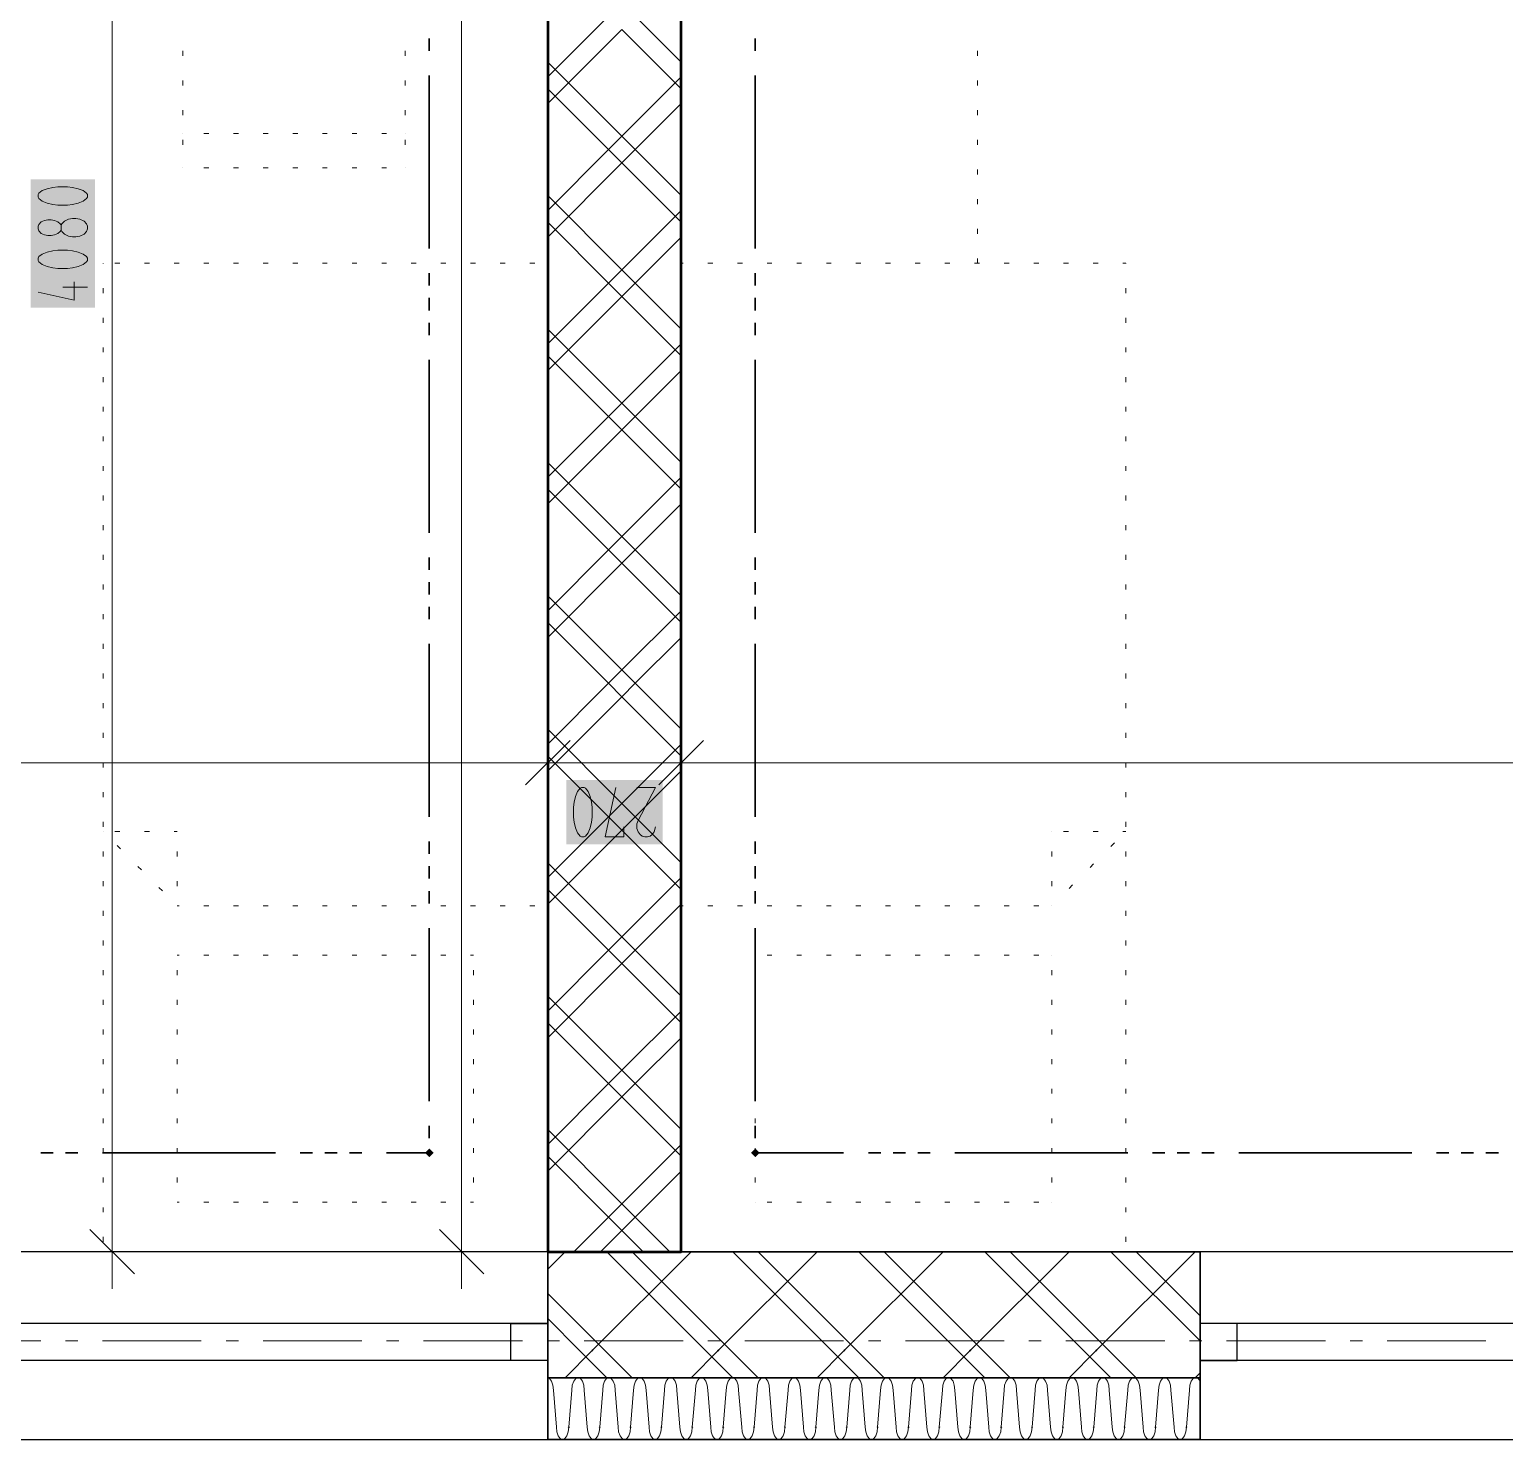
# Model space of a CAD drawing. Header units: millimetres. Extents: x 0 to 594, y 0 to 420.
# Drawn here: x 475.14 to 502.48, y 141.93 to 168.06 of the extents above; entities that cross this region are included whole.
import ezdxf

# ---------------------------------------------------------------- set-up
doc = ezdxf.new("R2010")
doc.units = ezdxf.units.MM
doc.header["$LTSCALE"] = 8
for name, color, linetype in [('PDF_Koty delkove', 7, 'Continuous'), ('PDF_Nabytek', 7, 'Continuous'), ('PDF_Okna', 7, 'Continuous'), ('PDF_Osy hlavni', 7, 'Continuous'), ('PDF_Pozarni useky', 7, 'Continuous'), ('PDF_Steny akusticke', 7, 'Continuous'), ('PDF_Steny sendvic', 7, 'Continuous')]:
    doc.layers.add(name, color=color, linetype=linetype)

msp = doc.modelspace()

# ---------------------------------------------------------------- linework, layer by layer
at = {"layer": 'PDF_Koty delkove', "lineweight": 18}
for points in [[(476.669, 145.412), (476.669, 169.496), (476.669, 176.179), (476.669, 182.78), (476.669, 195.144), (476.669, 196.472), (476.669, 216.53), (476.669, 218.453), (476.669, 222.575)], [(483.147, 145.412), (483.147, 195.144), (483.147, 197.617), (483.147, 216.53), (483.147, 218.453)], [(475.843, 165.148), (475.66, 165.148), (475.57, 165.136), (475.462, 165.111), (475.371, 165.075), (475.31, 165.026), (475.295, 165.001), (475.295, 164.953), (475.31, 164.928), (475.371, 164.879), (475.462, 164.843), (475.57, 164.818)], [(475.57, 164.818), (475.66, 164.805), (475.843, 164.805), (475.935, 164.818), (476.042, 164.843), (476.134, 164.879), (476.195, 164.928), (476.211, 164.953), (476.211, 165.001), (476.195, 165.026), (476.134, 165.075), (476.042, 165.111), (475.935, 165.136), (475.843, 165.148)], [(475.722, 164.341), (475.706, 164.317), (475.66, 164.28), (475.6, 164.256), (475.538, 164.243), (475.477, 164.243), (475.417, 164.256), (475.355, 164.28), (475.31, 164.329), (475.295, 164.366), (475.295, 164.414), (475.31, 164.451), (475.355, 164.5), (475.417, 164.524), (475.477, 164.537), (475.538, 164.537), (475.6, 164.524), (475.66, 164.5), (475.706, 164.463), (475.722, 164.439)], [(475.966, 163.387), (475.966, 163.044), (475.295, 163.191)], [(476.211, 163.289), (475.753, 163.289)], [(484.744, 155.161), (484.744, 154.474), (484.744, 153.787)], [(487.217, 155.161), (487.217, 154.474), (487.217, 153.787)], [(485.156, 154.886), (484.332, 154.062)], [(487.629, 154.886), (486.805, 154.062)], [(527.974, 154.474), (524.585, 154.474), (496.918, 154.474), (493.041, 154.474), (490.232, 154.474), (487.217, 154.474), (484.744, 154.474), (472.455, 154.474), (460.874, 154.474), (457.966, 154.474), (447.651, 154.474), (445.178, 154.474), (432.991, 154.474), (430.623, 154.474), (409.093, 154.474), (407.169, 154.474)], [(485.344, 153.115), (485.369, 153.1), (485.417, 153.1), (485.442, 153.115), (485.491, 153.176), (485.527, 153.268), (485.552, 153.375), (485.565, 153.466), (485.565, 153.649), (485.552, 153.741), (485.527, 153.848), (485.491, 153.939), (485.442, 154.001), (485.417, 154.016), (485.369, 154.016), (485.344, 154.001), (485.295, 153.939), (485.259, 153.848), (485.234, 153.741), (485.222, 153.649)], [(486.152, 153.283), (486.152, 153.1), (485.809, 153.1), (486.004, 154.016)], [(486.396, 154.016), (486.739, 154.016), (486.42, 153.405), (486.396, 153.344), (486.396, 153.252), (486.42, 153.192), (486.457, 153.146), (486.494, 153.115), (486.543, 153.1), (486.591, 153.1), (486.641, 153.115), (486.677, 153.146), (486.714, 153.192), (486.739, 153.283)], [(485.222, 153.649), (485.222, 153.466), (485.234, 153.375), (485.259, 153.268), (485.295, 153.176), (485.344, 153.115)], [(477.081, 145), (476.257, 145.824)], [(483.559, 145), (482.735, 145.824)], [(477.356, 145.412), (476.669, 145.412), (475.982, 145.412)], [(476.669, 145.412), (476.669, 144.725)], [(483.834, 145.412), (483.147, 145.412), (482.46, 145.412)], [(483.147, 145.412), (483.147, 144.725)]]:
    msp.add_lwpolyline(points, dxfattribs=at)
for points in [[(475.996, 164.561), (475.935, 164.561), (475.859, 164.548), (475.783, 164.512), (475.737, 164.463), (475.722, 164.439), (475.722, 164.341), (475.737, 164.317), (475.783, 164.267), (475.859, 164.231), (475.935, 164.218), (475.996, 164.218), (476.072, 164.231), (476.149, 164.267), (476.195, 164.317), (476.211, 164.366), (476.211, 164.414), (476.195, 164.463), (476.149, 164.512), (476.072, 164.548)], [(475.843, 163.974), (475.66, 163.974), (475.57, 163.961), (475.462, 163.937), (475.371, 163.9), (475.31, 163.852), (475.295, 163.827), (475.295, 163.779), (475.31, 163.754), (475.371, 163.705), (475.462, 163.668), (475.57, 163.644), (475.66, 163.631), (475.843, 163.631), (475.935, 163.644), (476.042, 163.668), (476.134, 163.705), (476.195, 163.754), (476.211, 163.779), (476.211, 163.827), (476.195, 163.852), (476.134, 163.9), (476.042, 163.937), (475.935, 163.961)]]:
    msp.add_lwpolyline(points, close=True, dxfattribs=at)
at = {"layer": 'PDF_Koty delkove', "color": 7, "lineweight": 18, "true_color": 0xffffff, "transparency": 33554559}
for points in [[(476.348, 162.907), (476.348, 165.285), (475.157, 162.907), (475.157, 165.285)], [(486.876, 154.154), (485.085, 154.154), (486.876, 152.963), (485.085, 152.963)]]:
    msp.add_solid(points, dxfattribs=at)
at = {"layer": 'PDF_Nabytek', "lineweight": 13}
for points in [[(477.981, 167.574), (477.981, 167.666)], [(482.103, 167.574), (482.103, 167.666)], [(487.217, 167.574), (487.217, 167.666)], [(492.712, 167.574), (492.712, 167.666)], [(477.981, 167.025), (477.981, 167.116)], [(482.103, 167.025), (482.103, 167.116)], [(487.217, 167.025), (487.217, 167.116)], [(492.712, 167.025), (492.712, 167.116)], [(477.981, 166.475), (477.981, 166.567)], [(482.103, 166.475), (482.103, 166.567)], [(487.217, 166.475), (487.217, 166.567)], [(492.712, 166.475), (492.712, 166.567)], [(477.981, 166.137), (477.981, 166.137)], [(477.981, 165.925), (477.981, 166.017)], [(478.459, 166.137), (478.368, 166.137)], [(479.009, 166.137), (478.917, 166.137)], [(479.558, 166.137), (479.467, 166.137)], [(480.108, 166.137), (480.016, 166.137)], [(480.657, 166.137), (480.566, 166.137)], [(481.207, 166.137), (481.115, 166.137)], [(481.757, 166.137), (481.665, 166.137)], [(482.103, 166.137), (482.103, 166.137)], [(482.103, 165.925), (482.103, 166.017)], [(487.217, 165.925), (487.217, 166.017)], [(492.712, 165.925), (492.712, 166.017)], [(477.981, 165.496), (477.981, 165.496)], [(477.981, 165.496), (477.981, 165.496)], [(478.459, 165.496), (478.368, 165.496)], [(479.009, 165.496), (478.917, 165.496)], [(479.558, 165.496), (479.467, 165.496)], [(480.108, 165.496), (480.016, 165.496)], [(480.657, 165.496), (480.566, 165.496)], [(481.207, 165.496), (481.115, 165.496)], [(481.757, 165.496), (481.665, 165.496)], [(482.103, 165.496), (482.103, 165.496)], [(482.103, 165.496), (482.103, 165.496)], [(487.217, 165.376), (487.217, 165.468)], [(492.712, 165.376), (492.712, 165.468)], [(487.217, 164.826), (487.217, 164.918)], [(492.712, 164.826), (492.712, 164.918)], [(487.217, 164.277), (487.217, 164.368)], [(492.712, 164.277), (492.712, 164.368)], [(487.217, 163.73), (487.217, 163.819)], [(492.712, 163.73), (492.712, 163.819)], [(476.501, 163.73), (476.501, 163.73)], [(476.501, 163.727), (476.501, 163.73)], [(476.501, 163.73), (476.501, 163.73)], [(476.811, 163.73), (476.719, 163.73)], [(477.36, 163.73), (477.269, 163.73)], [(477.91, 163.73), (477.818, 163.73)], [(478.459, 163.73), (478.368, 163.73)], [(479.009, 163.73), (478.917, 163.73)], [(479.558, 163.73), (479.467, 163.73)], [(480.108, 163.73), (480.016, 163.73)], [(480.657, 163.73), (480.566, 163.73)], [(481.207, 163.73), (481.115, 163.73)], [(481.757, 163.73), (481.665, 163.73)], [(482.306, 163.73), (482.214, 163.73)], [(482.856, 163.73), (482.764, 163.73)], [(483.405, 163.73), (483.314, 163.73)], [(483.955, 163.73), (483.863, 163.73)], [(484.504, 163.73), (484.413, 163.73)], [(484.744, 163.73), (484.744, 163.73)], [(484.744, 163.727), (484.744, 163.73)], [(484.744, 163.73), (484.744, 163.73)], [(487.217, 163.73), (487.217, 163.73)], [(487.217, 163.73), (487.252, 163.73), (487.217, 163.73)], [(487.217, 163.73), (487.217, 163.73)], [(487.217, 163.73), (487.217, 163.73)], [(487.217, 163.727), (487.217, 163.73)], [(487.217, 163.73), (487.217, 163.73)], [(487.71, 163.73), (487.801, 163.73), (487.71, 163.73)], [(488.351, 163.73), (488.259, 163.73)], [(488.351, 163.73), (488.259, 163.73)], [(488.9, 163.73), (488.809, 163.73)], [(488.9, 163.73), (488.809, 163.73)], [(489.45, 163.73), (489.358, 163.73)], [(489.45, 163.73), (489.358, 163.73)], [(489.999, 163.73), (489.908, 163.73)], [(489.999, 163.73), (489.908, 163.73)], [(490.549, 163.73), (490.457, 163.73)], [(490.549, 163.73), (490.457, 163.73)], [(491.098, 163.73), (491.007, 163.73), (491.098, 163.73)], [(491.648, 163.73), (491.556, 163.73)], [(491.648, 163.73), (491.556, 163.73)], [(492.198, 163.73), (492.106, 163.73), (492.198, 163.73)], [(492.712, 163.73), (492.655, 163.73)], [(492.747, 163.73), (492.655, 163.73)], [(492.712, 163.73), (492.712, 163.73)], [(492.712, 163.73), (492.712, 163.73)], [(493.297, 163.73), (493.205, 163.73)], [(493.846, 163.73), (493.755, 163.73)], [(494.396, 163.73), (494.304, 163.73)], [(494.945, 163.73), (494.854, 163.73)], [(495.46, 163.73), (495.403, 163.73)], [(495.46, 163.73), (495.46, 163.73)], [(495.46, 163.727), (495.46, 163.73)], [(495.46, 163.73), (495.46, 163.73)], [(476.501, 163.178), (476.501, 163.269)], [(484.744, 163.178), (484.744, 163.269)], [(487.217, 163.178), (487.217, 163.269)], [(495.46, 163.178), (495.46, 163.269)], [(476.501, 162.628), (476.501, 162.72)], [(484.744, 162.628), (484.744, 162.72)], [(487.217, 162.628), (487.217, 162.72)], [(495.46, 162.628), (495.46, 162.72)], [(476.501, 162.079), (476.501, 162.17)], [(484.744, 162.079), (484.744, 162.17)], [(487.217, 162.079), (487.217, 162.17)], [(495.46, 162.079), (495.46, 162.17)], [(476.501, 161.529), (476.501, 161.621)], [(484.744, 161.529), (484.744, 161.621)], [(487.217, 161.529), (487.217, 161.621)], [(495.46, 161.529), (495.46, 161.621)], [(476.501, 160.98), (476.501, 161.071)], [(484.744, 160.98), (484.744, 161.071)], [(487.217, 160.98), (487.217, 161.071)], [(495.46, 160.98), (495.46, 161.071)], [(476.501, 160.43), (476.501, 160.522)], [(484.744, 160.43), (484.744, 160.522)], [(487.217, 160.43), (487.217, 160.522)], [(495.46, 160.43), (495.46, 160.522)], [(476.501, 159.881), (476.501, 159.972)], [(484.744, 159.881), (484.744, 159.972)], [(487.217, 159.881), (487.217, 159.972)], [(495.46, 159.881), (495.46, 159.972)], [(476.501, 159.331), (476.501, 159.423)], [(484.744, 159.331), (484.744, 159.423)], [(487.217, 159.331), (487.217, 159.423)], [(495.46, 159.331), (495.46, 159.423)], [(476.501, 158.782), (476.501, 158.873)], [(484.744, 158.782), (484.744, 158.873)], [(487.217, 158.782), (487.217, 158.873)], [(495.46, 158.782), (495.46, 158.873)], [(476.501, 158.232), (476.501, 158.324)], [(484.744, 158.232), (484.744, 158.324)], [(487.217, 158.232), (487.217, 158.324)], [(495.46, 158.232), (495.46, 158.324)], [(476.501, 157.683), (476.501, 157.774)], [(484.744, 157.683), (484.744, 157.774)], [(487.217, 157.683), (487.217, 157.774)], [(495.46, 157.683), (495.46, 157.774)], [(476.501, 157.133), (476.501, 157.225)], [(484.744, 157.133), (484.744, 157.225)], [(487.217, 157.133), (487.217, 157.225)], [(495.46, 157.133), (495.46, 157.225)], [(476.501, 156.584), (476.501, 156.675)], [(484.744, 156.584), (484.744, 156.675)], [(487.217, 156.584), (487.217, 156.675)], [(495.46, 156.584), (495.46, 156.675)], [(476.501, 156.034), (476.501, 156.126)], [(484.744, 156.034), (484.744, 156.126)], [(487.217, 156.034), (487.217, 156.126)], [(495.46, 156.034), (495.46, 156.126)], [(476.501, 155.484), (476.501, 155.576)], [(484.744, 155.484), (484.744, 155.576)], [(487.217, 155.484), (487.217, 155.576)], [(495.46, 155.484), (495.46, 155.576)], [(476.501, 154.935), (476.501, 155.027)], [(484.744, 154.935), (484.744, 155.027)], [(487.217, 154.935), (487.217, 155.027)], [(495.46, 154.935), (495.46, 155.027)], [(476.501, 154.385), (476.501, 154.477)], [(484.744, 154.385), (484.744, 154.477)], [(487.217, 154.385), (487.217, 154.477)], [(495.46, 154.385), (495.46, 154.477)], [(476.501, 153.836), (476.501, 153.927)], [(484.744, 153.836), (484.744, 153.927)], [(487.217, 153.836), (487.217, 153.927)], [(495.46, 153.836), (495.46, 153.927)], [(476.501, 153.286), (476.501, 153.378)], [(476.501, 153.197), (476.501, 153.197)], [(476.501, 153.197), (476.501, 153.197)], [(476.811, 153.197), (476.719, 153.197)], [(477.36, 153.197), (477.269, 153.197)], [(477.875, 153.197), (477.818, 153.197)], [(477.875, 153.197), (477.875, 153.197)], [(477.875, 153.197), (477.875, 153.197)], [(484.744, 153.286), (484.744, 153.378)], [(487.217, 153.286), (487.217, 153.378)], [(494.086, 153.197), (494.086, 153.197)], [(494.086, 153.197), (494.086, 153.197)], [(494.396, 153.197), (494.304, 153.197)], [(494.945, 153.197), (494.854, 153.197)], [(495.46, 153.197), (495.403, 153.197)], [(495.46, 153.286), (495.46, 153.378)], [(495.46, 153.197), (495.46, 153.197)], [(495.46, 153.197), (495.46, 153.197)], [(476.824, 152.875), (476.759, 152.939)], [(495.184, 152.921), (495.249, 152.986)], [(476.501, 152.737), (476.501, 152.828)], [(477.875, 152.737), (477.875, 152.828)], [(484.744, 152.737), (484.744, 152.828)], [(487.217, 152.737), (487.217, 152.828)], [(494.086, 152.737), (494.086, 152.828)], [(494.795, 152.532), (494.86, 152.597)], [(495.46, 152.737), (495.46, 152.828)], [(477.212, 152.486), (477.147, 152.551)], [(476.501, 152.187), (476.501, 152.279)], [(477.601, 152.097), (477.536, 152.162)], [(477.875, 152.187), (477.875, 152.279)], [(484.744, 152.187), (484.744, 152.279)], [(487.217, 152.187), (487.217, 152.279)], [(494.086, 152.187), (494.086, 152.279)], [(494.407, 152.144), (494.472, 152.209)], [(495.46, 152.187), (495.46, 152.279)], [(477.91, 151.823), (477.875, 151.823)], [(477.875, 151.823), (477.875, 151.823)], [(477.875, 151.823), (477.875, 151.823)], [(477.875, 151.823), (477.875, 151.823)], [(478.459, 151.823), (478.368, 151.823)], [(479.009, 151.823), (478.917, 151.823)], [(479.558, 151.823), (479.467, 151.823)], [(480.108, 151.823), (480.016, 151.823)], [(480.657, 151.823), (480.566, 151.823)], [(481.207, 151.823), (481.115, 151.823)], [(481.757, 151.823), (481.665, 151.823)], [(482.306, 151.823), (482.214, 151.823)], [(482.856, 151.823), (482.764, 151.823)], [(483.405, 151.823), (483.314, 151.823)], [(483.955, 151.823), (483.863, 151.823)], [(484.504, 151.823), (484.413, 151.823)], [(484.744, 151.823), (484.744, 151.823)], [(487.252, 151.823), (487.217, 151.823)], [(487.217, 151.823), (487.217, 151.823)], [(487.801, 151.823), (487.71, 151.823)], [(488.351, 151.823), (488.259, 151.823)], [(488.9, 151.823), (488.809, 151.823)], [(489.45, 151.823), (489.358, 151.823)], [(489.999, 151.823), (489.908, 151.823)], [(490.549, 151.823), (490.457, 151.823)], [(491.098, 151.823), (491.007, 151.823)], [(491.648, 151.823), (491.556, 151.823)], [(492.198, 151.823), (492.106, 151.823)], [(492.747, 151.823), (492.655, 151.823)], [(493.297, 151.823), (493.205, 151.823)], [(493.846, 151.823), (493.755, 151.823)], [(494.086, 151.823), (494.086, 151.823)], [(494.086, 151.823), (494.086, 151.823)], [(494.086, 151.823), (494.086, 151.823)], [(476.501, 151.638), (476.501, 151.729)], [(484.744, 151.638), (484.744, 151.729)], [(487.217, 151.638), (487.217, 151.729)], [(495.46, 151.638), (495.46, 151.729)], [(476.501, 151.088), (476.501, 151.18)], [(484.744, 151.088), (484.744, 151.18)], [(487.217, 151.088), (487.217, 151.18)], [(495.46, 151.088), (495.46, 151.18)], [(477.91, 150.907), (477.875, 150.907)], [(477.875, 150.907), (477.875, 150.907)], [(477.875, 150.907), (477.875, 150.907)], [(478.459, 150.907), (478.368, 150.907)], [(479.009, 150.907), (478.917, 150.907)], [(479.558, 150.907), (479.467, 150.907)], [(480.108, 150.907), (480.016, 150.907)], [(480.657, 150.907), (480.566, 150.907)], [(481.207, 150.907), (481.115, 150.907)], [(481.757, 150.907), (481.665, 150.907)], [(482.306, 150.907), (482.214, 150.907)], [(482.856, 150.907), (482.764, 150.907)], [(483.37, 150.907), (483.314, 150.907)], [(483.37, 150.907), (483.37, 150.907)], [(483.37, 150.907), (483.37, 150.907)], [(488.591, 150.907), (488.591, 150.907)], [(488.591, 150.907), (488.591, 150.907)], [(488.9, 150.907), (488.809, 150.907)], [(489.45, 150.907), (489.358, 150.907)], [(489.999, 150.907), (489.908, 150.907)], [(490.549, 150.907), (490.457, 150.907)], [(491.098, 150.907), (491.007, 150.907)], [(491.648, 150.907), (491.556, 150.907)], [(492.198, 150.907), (492.106, 150.907)], [(492.747, 150.907), (492.655, 150.907)], [(493.297, 150.907), (493.205, 150.907)], [(493.846, 150.907), (493.755, 150.907)], [(494.086, 150.907), (494.086, 150.907)], [(494.086, 150.907), (494.086, 150.907)], [(476.501, 150.539), (476.501, 150.63)], [(477.875, 150.539), (477.875, 150.63)], [(483.37, 150.539), (483.37, 150.63)], [(484.744, 150.539), (484.744, 150.63)], [(487.217, 150.539), (487.217, 150.63)], [(488.591, 150.539), (488.591, 150.63)], [(494.086, 150.539), (494.086, 150.63)], [(495.46, 150.539), (495.46, 150.63)], [(476.501, 149.989), (476.501, 150.081)], [(477.875, 149.989), (477.875, 150.081)], [(483.37, 149.989), (483.37, 150.081)], [(484.744, 149.989), (484.744, 150.081)], [(487.217, 149.989), (487.217, 150.081)], [(488.591, 149.989), (488.591, 150.081)], [(494.086, 149.989), (494.086, 150.081)], [(495.46, 149.989), (495.46, 150.081)], [(476.501, 149.44), (476.501, 149.531)], [(477.875, 149.44), (477.875, 149.531)], [(483.37, 149.44), (483.37, 149.531)], [(484.744, 149.44), (484.744, 149.531)], [(487.217, 149.44), (487.217, 149.531)], [(488.591, 149.44), (488.591, 149.531)], [(494.086, 149.44), (494.086, 149.531)], [(495.46, 149.44), (495.46, 149.531)], [(476.501, 148.89), (476.501, 148.982)], [(477.875, 148.89), (477.875, 148.982)], [(483.37, 148.89), (483.37, 148.982)], [(484.744, 148.89), (484.744, 148.982)], [(487.217, 148.89), (487.217, 148.982)], [(488.591, 148.89), (488.591, 148.982)], [(494.086, 148.89), (494.086, 148.982)], [(495.46, 148.89), (495.46, 148.982)], [(476.501, 148.341), (476.501, 148.432)], [(477.875, 148.341), (477.875, 148.432)], [(483.37, 148.341), (483.37, 148.432)], [(484.744, 148.341), (484.744, 148.432)], [(487.217, 148.341), (487.217, 148.432)], [(488.591, 148.341), (488.591, 148.432)], [(494.086, 148.341), (494.086, 148.432)], [(495.46, 148.341), (495.46, 148.432)], [(476.501, 147.791), (476.501, 147.883)], [(477.875, 147.791), (477.875, 147.883)], [(483.37, 147.791), (483.37, 147.883)], [(484.744, 147.791), (484.744, 147.883)], [(487.217, 147.791), (487.217, 147.883)], [(488.591, 147.791), (488.591, 147.883)], [(494.086, 147.791), (494.086, 147.883)], [(495.46, 147.791), (495.46, 147.883)], [(476.501, 147.242), (476.501, 147.333)], [(477.875, 147.242), (477.875, 147.333)], [(483.37, 147.242), (483.37, 147.333)], [(484.744, 147.242), (484.744, 147.333)], [(487.217, 147.242), (487.217, 147.333)], [(488.591, 147.242), (488.591, 147.333)], [(494.086, 147.242), (494.086, 147.333)], [(495.46, 147.242), (495.46, 147.333)], [(476.501, 146.692), (476.501, 146.784)], [(477.875, 146.692), (477.875, 146.784)], [(483.37, 146.692), (483.37, 146.784)], [(484.744, 146.692), (484.744, 146.784)], [(487.217, 146.692), (487.217, 146.784)], [(488.591, 146.692), (488.591, 146.784)], [(494.086, 146.692), (494.086, 146.784)], [(495.46, 146.692), (495.46, 146.784)], [(477.91, 146.328), (477.875, 146.328)], [(477.875, 146.328), (477.875, 146.328)], [(477.875, 146.328), (477.875, 146.328)], [(478.459, 146.328), (478.368, 146.328)], [(479.009, 146.328), (478.917, 146.328)], [(479.558, 146.328), (479.467, 146.328)], [(480.108, 146.328), (480.016, 146.328)], [(480.657, 146.328), (480.566, 146.328)], [(481.207, 146.328), (481.115, 146.328)], [(481.757, 146.328), (481.665, 146.328)], [(482.306, 146.328), (482.214, 146.328)], [(482.856, 146.328), (482.764, 146.328)], [(483.37, 146.328), (483.314, 146.328)], [(483.37, 146.328), (483.37, 146.328)], [(483.37, 146.328), (483.37, 146.328)], [(488.591, 146.328), (488.591, 146.328)], [(488.591, 146.328), (488.591, 146.328)], [(488.9, 146.328), (488.809, 146.328)], [(489.45, 146.328), (489.358, 146.328)], [(489.999, 146.328), (489.908, 146.328)], [(490.549, 146.328), (490.457, 146.328)], [(491.098, 146.328), (491.007, 146.328)], [(491.648, 146.328), (491.556, 146.328)], [(492.198, 146.328), (492.106, 146.328)], [(492.747, 146.328), (492.655, 146.328)], [(493.297, 146.328), (493.205, 146.328)], [(493.846, 146.328), (493.755, 146.328)], [(494.086, 146.328), (494.086, 146.328)], [(494.086, 146.328), (494.086, 146.328)], [(476.501, 146.142), (476.501, 146.234)], [(484.744, 146.142), (484.744, 146.234)], [(487.217, 146.142), (487.217, 146.234)], [(495.46, 146.142), (495.46, 146.234)], [(476.501, 145.593), (476.501, 145.685)], [(484.744, 145.593), (484.744, 145.685)], [(487.217, 145.593), (487.217, 145.685)], [(495.46, 145.593), (495.46, 145.685)], [(476.501, 145.412), (476.501, 145.412)], [(476.501, 145.412), (476.501, 145.412)], [(476.811, 145.412), (476.719, 145.412)], [(477.36, 145.412), (477.269, 145.412)], [(477.91, 145.412), (477.818, 145.412)], [(478.459, 145.412), (478.368, 145.412)], [(479.009, 145.412), (478.917, 145.412)], [(479.558, 145.412), (479.467, 145.412)], [(480.108, 145.412), (480.016, 145.412)], [(480.657, 145.412), (480.566, 145.412)], [(481.207, 145.412), (481.115, 145.412)], [(481.757, 145.412), (481.665, 145.412)], [(482.306, 145.412), (482.214, 145.412)], [(482.856, 145.412), (482.764, 145.412)], [(483.405, 145.412), (483.314, 145.412)], [(483.955, 145.412), (483.863, 145.412)], [(484.504, 145.412), (484.413, 145.412)], [(484.744, 145.412), (484.744, 145.412)], [(484.744, 145.412), (484.744, 145.412)], [(487.217, 145.412), (487.217, 145.412)], [(487.252, 145.412), (487.217, 145.412)], [(487.217, 145.412), (487.217, 145.412)], [(487.801, 145.412), (487.71, 145.412)], [(488.351, 145.412), (488.259, 145.412)], [(488.9, 145.412), (488.809, 145.412)], [(489.45, 145.412), (489.358, 145.412)], [(489.999, 145.412), (489.908, 145.412)], [(490.549, 145.412), (490.457, 145.412)], [(491.098, 145.412), (491.007, 145.412)], [(491.648, 145.412), (491.556, 145.412)], [(492.198, 145.412), (492.106, 145.412)], [(492.747, 145.412), (492.655, 145.412)], [(493.297, 145.412), (493.205, 145.412)], [(493.846, 145.412), (493.755, 145.412)], [(494.396, 145.412), (494.304, 145.412)], [(494.945, 145.412), (494.854, 145.412)], [(495.46, 145.412), (495.403, 145.412)], [(495.46, 145.412), (495.46, 145.412)], [(495.46, 145.412), (495.46, 145.412)]]:
    msp.add_lwpolyline(points, dxfattribs=at)
at = {"layer": 'PDF_Okna', "lineweight": 25}
for points in [[(484.744, 145.412), (471.922, 145.412)], [(505.992, 145.412), (496.834, 145.412)], [(484.744, 144.084), (471.922, 144.084)], [(505.992, 144.084), (496.834, 144.084)], [(484.744, 143.397), (471.922, 143.397)], [(505.992, 143.397), (496.834, 143.397)], [(471.922, 141.932), (484.744, 141.932)], [(496.834, 141.932), (505.992, 141.932)]]:
    msp.add_lwpolyline(points, dxfattribs=at)
for points in [[(484.744, 143.397), (484.057, 143.397), (484.057, 144.084), (484.744, 144.084)], [(496.834, 143.397), (497.521, 143.397), (497.521, 144.084), (496.834, 144.084)]]:
    msp.add_lwpolyline(points, close=True, dxfattribs=at)
at = {"layer": 'PDF_Osy hlavni', "lineweight": 18}
for points in [[(475.345, 143.763), (473.514, 143.763)], [(476.032, 143.763), (475.803, 143.763)], [(478.322, 143.763), (476.49, 143.763)], [(479.009, 143.763), (478.78, 143.763)], [(481.299, 143.763), (479.467, 143.763)], [(481.985, 143.763), (481.757, 143.763)], [(484.275, 143.763), (482.443, 143.763)], [(484.962, 143.763), (484.733, 143.763)], [(487.252, 143.763), (485.42, 143.763)], [(487.939, 143.763), (487.71, 143.763)], [(490.228, 143.763), (488.397, 143.763)], [(490.915, 143.763), (490.686, 143.763)], [(493.205, 143.763), (491.373, 143.763)], [(493.892, 143.763), (493.663, 143.763)], [(496.182, 143.763), (494.35, 143.763)], [(496.868, 143.763), (496.64, 143.763)], [(499.158, 143.763), (497.326, 143.763)], [(499.845, 143.763), (499.616, 143.763)], [(502.135, 143.763), (500.303, 143.763)]]:
    msp.add_lwpolyline(points, dxfattribs=at)
at = {"layer": 'PDF_Pozarni useky', "lineweight": 35}
for points in [[(482.546, 167.666), (482.546, 167.895)], [(488.591, 167.666), (488.591, 167.895)], [(482.546, 164.002), (482.546, 167.208)], [(488.591, 164.002), (488.591, 167.208)], [(482.546, 163.315), (482.546, 163.544)], [(488.591, 163.315), (488.591, 163.544)], [(482.546, 162.857), (482.546, 163.086)], [(488.591, 162.857), (488.591, 163.086)], [(482.546, 162.399), (482.546, 162.628)], [(488.591, 162.399), (488.591, 162.628)], [(482.546, 158.736), (482.546, 161.941)], [(488.591, 158.736), (488.591, 161.941)], [(482.546, 158.049), (482.546, 158.278)], [(488.591, 158.049), (488.591, 158.278)], [(482.546, 157.591), (482.546, 157.82)], [(488.591, 157.591), (488.591, 157.82)], [(482.546, 157.133), (482.546, 157.362)], [(488.591, 157.133), (488.591, 157.362)], [(482.546, 153.47), (482.546, 156.675)], [(488.591, 153.47), (488.591, 156.675)], [(482.546, 152.783), (482.546, 153.012)], [(488.591, 152.783), (488.591, 153.012)], [(482.546, 152.325), (482.546, 152.554)], [(488.591, 152.325), (488.591, 152.554)], [(482.546, 151.867), (482.546, 152.096)], [(488.591, 151.867), (488.591, 152.096)], [(482.546, 148.203), (482.546, 151.409)], [(488.591, 148.203), (488.591, 151.409)], [(482.546, 147.516), (482.546, 147.745)], [(488.591, 147.516), (488.591, 147.745)], [(475.574, 147.244), (475.345, 147.244)], [(476.032, 147.244), (475.803, 147.244)], [(479.696, 147.244), (476.49, 147.244)], [(480.383, 147.244), (480.154, 147.244)], [(480.841, 147.244), (480.612, 147.244)], [(481.299, 147.244), (481.07, 147.244)], [(482.546, 147.244), (481.757, 147.244)], [(482.546, 147.244), (482.546, 147.287)], [(488.591, 147.244), (488.591, 147.287)], [(490.228, 147.244), (488.591, 147.244)], [(490.915, 147.244), (490.686, 147.244)], [(491.373, 147.244), (491.144, 147.244)], [(491.831, 147.244), (491.602, 147.244)], [(495.495, 147.244), (492.289, 147.244)], [(496.182, 147.244), (495.953, 147.244)], [(496.64, 147.244), (496.411, 147.244)], [(497.097, 147.244), (496.869, 147.244)], [(500.761, 147.244), (497.555, 147.244)], [(501.448, 147.244), (501.219, 147.244)], [(501.906, 147.244), (501.677, 147.244)], [(502.364, 147.244), (502.135, 147.244)]]:
    msp.add_lwpolyline(points, dxfattribs=at)
at = {"layer": 'PDF_Pozarni useky', "lineweight": 35, "transparency": 33554559}
for points in [[(482.626, 147.244), (482.546, 147.164), (482.546, 147.324), (482.466, 147.244)], [(482.546, 147.164), (482.466, 147.244), (482.626, 147.244), (482.546, 147.324)], [(488.591, 147.164), (488.511, 147.244), (488.671, 147.244), (488.591, 147.324)], [(488.671, 147.244), (488.591, 147.164), (488.591, 147.324), (488.511, 147.244)]]:
    msp.add_solid(points, dxfattribs=at)
at = {"layer": 'PDF_Steny akusticke', "lineweight": 50}
msp.add_lwpolyline([(484.744, 195.144), (484.744, 145.412), (487.217, 145.412), (487.217, 195.144)], dxfattribs=at)
at = {"layer": 'PDF_Steny akusticke', "lineweight": 9}
for points in [[(487.217, 167.457), (486.365, 168.309), (486.118, 168.556), (484.744, 169.93)], [(484.744, 167.182), (485.871, 168.309)], [(484.744, 166.688), (486.118, 168.062)], [(487.217, 166.963), (486.118, 168.062)], [(486.365, 165.836), (486.118, 166.083), (484.744, 167.457)], [(486.118, 166.083), (487.217, 167.182)], [(485.871, 165.836), (484.744, 166.963)], [(486.365, 165.836), (487.217, 166.688)], [(485.871, 165.836), (486.118, 166.083)], [(484.744, 164.709), (485.871, 165.836)], [(486.118, 165.589), (485.871, 165.836)], [(486.118, 165.589), (486.365, 165.836)], [(487.217, 164.984), (486.365, 165.836)], [(484.744, 164.215), (486.118, 165.589)], [(487.217, 164.49), (486.118, 165.589)], [(486.365, 163.363), (486.118, 163.61), (484.744, 164.984)], [(486.118, 163.61), (487.217, 164.709)], [(485.871, 163.363), (484.744, 164.49)], [(486.365, 163.363), (487.217, 164.215)], [(485.871, 163.363), (486.118, 163.61)], [(486.118, 163.116), (485.871, 163.363), (484.744, 162.237)], [(486.118, 163.116), (486.365, 163.363)], [(487.217, 162.511), (486.365, 163.363)], [(484.744, 161.742), (486.118, 163.116)], [(487.217, 162.017), (486.118, 163.116)], [(486.365, 160.89), (486.118, 161.138), (484.744, 162.511)], [(486.118, 161.138), (487.217, 162.237)], [(485.871, 160.89), (484.744, 162.017)], [(484.744, 159.269), (486.118, 160.643), (486.365, 160.89), (487.217, 161.742)], [(485.871, 160.89), (486.118, 161.138)], [(486.118, 160.643), (485.871, 160.89), (484.744, 159.764)], [(487.217, 160.039), (486.365, 160.89)], [(487.217, 159.544), (486.118, 160.643)], [(486.365, 158.417), (486.118, 158.665), (484.744, 160.039)], [(486.118, 158.665), (487.217, 159.764)], [(485.871, 158.417), (484.744, 159.544)], [(486.365, 158.417), (487.217, 159.269)], [(485.871, 158.417), (486.118, 158.665)], [(486.118, 158.17), (485.871, 158.417), (484.744, 157.291)], [(484.744, 156.796), (486.118, 158.17), (486.365, 158.417)], [(487.217, 157.566), (486.365, 158.417)], [(487.217, 157.071), (486.118, 158.17)], [(486.365, 155.945), (486.118, 156.192), (484.744, 157.566)], [(486.118, 156.192), (487.217, 157.291)], [(485.871, 155.945), (484.744, 157.071)], [(486.365, 155.945), (487.217, 156.796)], [(485.871, 155.945), (486.118, 156.192)], [(486.118, 155.697), (485.871, 155.945), (484.744, 154.818)], [(486.118, 155.697), (486.365, 155.945)], [(487.217, 155.093), (486.365, 155.945)], [(484.744, 154.323), (486.118, 155.697)], [(487.217, 154.598), (486.118, 155.697)], [(486.365, 153.472), (486.118, 153.719), (484.744, 155.093)], [(486.118, 153.719), (487.217, 154.818)], [(485.871, 153.472), (484.744, 154.598)], [(486.365, 153.472), (487.217, 154.323)], [(485.871, 153.472), (486.118, 153.719)], [(486.118, 153.224), (485.871, 153.472), (484.744, 152.345)], [(486.118, 153.224), (486.365, 153.472)], [(487.217, 152.62), (486.365, 153.472)], [(484.744, 151.851), (486.118, 153.224)], [(487.217, 152.125), (486.118, 153.224)], [(486.365, 150.999), (486.118, 151.246), (484.744, 152.62)], [(486.118, 151.246), (487.217, 152.345)], [(485.871, 150.999), (484.744, 152.125)], [(484.744, 149.378), (486.118, 150.752), (486.365, 150.999), (487.217, 151.851)], [(485.871, 150.999), (486.118, 151.246)], [(486.118, 150.752), (485.871, 150.999), (484.744, 149.872)], [(487.217, 150.147), (486.365, 150.999)], [(487.217, 149.652), (486.118, 150.752)], [(486.365, 148.526), (486.118, 148.773), (484.744, 150.147)], [(486.118, 148.773), (487.217, 149.872)], [(485.871, 148.526), (484.744, 149.652)], [(484.744, 146.905), (486.118, 148.279), (486.365, 148.526), (487.217, 149.378)], [(485.871, 148.526), (486.118, 148.773)], [(486.118, 148.279), (485.871, 148.526), (484.744, 147.399)], [(487.217, 147.674), (486.365, 148.526)], [(487.217, 147.18), (486.118, 148.279)], [(486.365, 146.053), (486.118, 146.3), (484.744, 147.674)], [(486.118, 146.3), (487.217, 147.399)], [(485.871, 146.053), (484.744, 147.18)], [(485.724, 145.412), (486.118, 145.806), (486.365, 146.053), (487.217, 146.905)], [(485.871, 146.053), (486.118, 146.3)], [(486.118, 145.806), (485.871, 146.053), (485.229, 145.412)], [(487.006, 145.412), (486.365, 146.053)], [(486.512, 145.412), (486.118, 145.806)]]:
    msp.add_lwpolyline(points, dxfattribs=at)
at = {"layer": 'PDF_Steny sendvic', "lineweight": 9}
for points in [[(484.744, 145.091), (485.065, 145.412)], [(485.065, 143.076), (485.568, 143.58), (487.4, 145.412)], [(487.67, 143.58), (485.839, 145.412)], [(487.904, 143.814), (486.306, 145.412)], [(487.4, 143.076), (487.904, 143.58), (489.736, 145.412)], [(490.006, 143.58), (488.174, 145.412)], [(490.239, 143.814), (488.641, 145.412)], [(489.736, 143.076), (490.239, 143.58), (492.071, 145.412)], [(492.341, 143.58), (490.51, 145.412)], [(492.575, 143.814), (490.977, 145.412)], [(492.071, 143.076), (492.575, 143.58), (494.407, 145.412)], [(494.677, 143.58), (492.845, 145.412)], [(494.91, 143.814), (493.312, 145.412)], [(494.407, 143.076), (494.91, 143.58), (496.742, 145.412)], [(496.834, 143.759), (495.181, 145.412)], [(496.834, 144.226), (495.648, 145.412)], [(485.568, 143.814), (484.744, 144.638)], [(485.335, 143.58), (484.744, 144.171)], [(485.568, 143.347), (485.335, 143.58)], [(485.802, 143.58), (485.568, 143.814)], [(486.306, 143.076), (485.802, 143.58)], [(487.904, 143.347), (487.67, 143.58)], [(488.137, 143.58), (487.904, 143.814)], [(488.641, 143.076), (488.137, 143.58)], [(490.239, 143.347), (490.006, 143.58)], [(490.473, 143.58), (490.239, 143.814)], [(490.977, 143.076), (490.473, 143.58)], [(492.575, 143.347), (492.341, 143.58)], [(492.808, 143.58), (492.575, 143.814)], [(493.312, 143.076), (492.808, 143.58)], [(494.91, 143.347), (494.677, 143.58)], [(495.144, 143.58), (494.91, 143.814)], [(495.648, 143.076), (495.144, 143.58)], [(485.839, 143.076), (485.568, 143.347)], [(488.174, 143.076), (487.904, 143.347)], [(490.51, 143.076), (490.239, 143.347)], [(492.845, 143.076), (492.575, 143.347)], [(495.181, 143.076), (494.91, 143.347)], [(484.848, 142.847), (484.839, 142.936), (484.814, 143.01), (484.777, 143.06), (484.745, 143.076)], [(485.293, 143.076), (485.261, 143.06), (485.224, 143.01), (485.199, 142.936), (485.19, 142.847)], [(485.42, 142.847), (485.411, 142.936), (485.386, 143.01), (485.349, 143.06), (485.317, 143.076)], [(485.865, 143.076), (485.833, 143.06), (485.796, 143.01), (485.771, 142.936), (485.762, 142.847)], [(485.993, 142.847), (485.984, 142.936), (485.959, 143.01), (485.922, 143.06), (485.89, 143.076)], [(486.438, 143.076), (486.406, 143.06), (486.369, 143.01), (486.344, 142.936), (486.335, 142.847)], [(486.565, 142.847), (486.556, 142.936), (486.531, 143.01), (486.494, 143.06), (486.462, 143.076)], [(487.01, 143.076), (486.978, 143.06), (486.941, 143.01), (486.916, 142.936), (486.907, 142.847)], [(487.137, 142.847), (487.129, 142.936), (487.104, 143.01), (487.066, 143.06), (487.034, 143.076)], [(487.513, 143.01), (487.488, 142.936), (487.48, 142.847)], [(487.583, 143.076), (487.551, 143.06), (487.513, 143.01)], [(487.71, 142.847), (487.701, 142.936), (487.676, 143.01), (487.639, 143.06), (487.607, 143.076)], [(488.155, 143.076), (488.123, 143.06), (488.086, 143.01), (488.061, 142.936), (488.052, 142.847)], [(488.282, 142.847), (488.273, 142.936), (488.249, 143.01), (488.211, 143.06), (488.179, 143.076)], [(488.728, 143.076), (488.696, 143.06), (488.658, 143.01), (488.633, 142.936), (488.625, 142.847)], [(488.855, 142.847), (488.846, 142.936), (488.821, 143.01), (488.784, 143.06), (488.752, 143.076)], [(489.3, 143.076), (489.268, 143.06), (489.231, 143.01), (489.206, 142.936), (489.197, 142.847)], [(489.427, 142.847), (489.418, 142.936), (489.393, 143.01), (489.356, 143.06), (489.324, 143.076)], [(489.872, 143.076), (489.84, 143.06), (489.803, 143.01), (489.778, 142.936), (489.769, 142.847)], [(490, 142.847), (489.991, 142.936), (489.966, 143.01), (489.928, 143.06), (489.896, 143.076)], [(490.445, 143.076), (490.413, 143.06), (490.376, 143.01), (490.351, 142.936), (490.342, 142.847)], [(490.572, 142.847), (490.563, 142.936), (490.538, 143.01), (490.501, 143.06), (490.469, 143.076)], [(491.017, 143.076), (490.985, 143.06), (490.948, 143.01), (490.923, 142.936), (490.914, 142.847)], [(491.144, 142.847), (491.136, 142.936), (491.111, 143.01), (491.073, 143.06), (491.041, 143.076)], [(491.59, 143.076), (491.558, 143.06), (491.52, 143.01), (491.495, 142.936), (491.487, 142.847)], [(491.717, 142.847), (491.708, 142.936), (491.683, 143.01), (491.646, 143.06), (491.614, 143.076)], [(492.162, 143.076), (492.13, 143.06), (492.093, 143.01), (492.068, 142.936), (492.059, 142.847)], [(492.289, 142.847), (492.28, 142.936), (492.256, 143.01), (492.218, 143.06), (492.186, 143.076)], [(492.735, 143.076), (492.703, 143.06), (492.665, 143.01), (492.64, 142.936), (492.632, 142.847)], [(492.862, 142.847), (492.853, 142.936), (492.828, 143.01), (492.791, 143.06), (492.759, 143.076)], [(493.307, 143.076), (493.275, 143.06), (493.238, 143.01), (493.213, 142.936), (493.204, 142.847)], [(493.312, 143.076), (493.312, 143.076)], [(493.434, 142.847), (493.425, 142.936), (493.4, 143.01), (493.363, 143.06), (493.331, 143.076)], [(493.879, 143.076), (493.847, 143.06), (493.81, 143.01), (493.785, 142.936), (493.776, 142.847)], [(494.006, 142.847), (493.998, 142.936), (493.973, 143.01), (493.935, 143.06), (493.903, 143.076)], [(494.452, 143.076), (494.42, 143.06), (494.382, 143.01), (494.358, 142.936), (494.349, 142.847)], [(494.579, 142.847), (494.57, 142.936), (494.545, 143.01), (494.508, 143.06), (494.476, 143.076)], [(495.024, 143.076), (494.992, 143.06), (494.955, 143.01), (494.93, 142.936), (494.921, 142.847)], [(495.151, 142.847), (495.143, 142.936), (495.118, 143.01), (495.08, 143.06), (495.048, 143.076)], [(495.597, 143.076), (495.565, 143.06), (495.527, 143.01), (495.502, 142.936), (495.494, 142.847)], [(495.724, 142.847), (495.715, 142.936), (495.69, 143.01), (495.653, 143.06), (495.621, 143.076)], [(496.169, 143.076), (496.137, 143.06), (496.1, 143.01), (496.075, 142.936), (496.066, 142.847)], [(496.296, 142.847), (496.287, 142.936), (496.262, 143.01), (496.225, 143.06), (496.193, 143.076)], [(496.742, 143.076), (496.71, 143.06), (496.672, 143.01), (496.647, 142.936), (496.638, 142.847)], [(496.742, 143.076), (496.834, 143.168)], [(496.834, 143.012), (496.798, 143.06), (496.766, 143.076)], [(484.904, 142.161), (484.848, 142.847)], [(485.19, 142.847), (485.133, 142.161)], [(485.19, 142.847), (485.19, 142.847)], [(485.477, 142.161), (485.42, 142.847)], [(485.762, 142.847), (485.706, 142.161)], [(485.762, 142.847), (485.762, 142.847)], [(486.049, 142.161), (485.993, 142.847)], [(486.335, 142.847), (486.278, 142.161)], [(486.335, 142.847), (486.335, 142.847)], [(486.622, 142.161), (486.565, 142.847)], [(486.907, 142.847), (486.851, 142.161)], [(486.907, 142.847), (486.907, 142.847)], [(487.194, 142.161), (487.137, 142.847)], [(487.48, 142.847), (487.423, 142.161)], [(487.48, 142.847), (487.48, 142.847)], [(487.766, 142.161), (487.71, 142.847)], [(488.052, 142.847), (487.995, 142.161)], [(488.052, 142.847), (488.052, 142.847)], [(488.339, 142.161), (488.282, 142.847)], [(488.625, 142.847), (488.568, 142.161)], [(488.625, 142.847), (488.625, 142.847)], [(488.911, 142.161), (488.855, 142.847)], [(489.197, 142.847), (489.14, 142.161)], [(489.197, 142.847), (489.197, 142.847)], [(489.484, 142.161), (489.427, 142.847)], [(489.769, 142.847), (489.713, 142.161)], [(489.769, 142.847), (489.769, 142.847)], [(490.056, 142.161), (490, 142.847)], [(490.342, 142.847), (490.285, 142.161)], [(490.342, 142.847), (490.342, 142.847)], [(490.629, 142.161), (490.572, 142.847)], [(490.914, 142.847), (490.858, 142.161)], [(490.914, 142.847), (490.914, 142.847)], [(491.201, 142.161), (491.144, 142.847)], [(491.487, 142.847), (491.43, 142.161)], [(491.487, 142.847), (491.487, 142.847)], [(491.773, 142.161), (491.717, 142.847)], [(492.059, 142.847), (492.002, 142.161)], [(492.059, 142.847), (492.059, 142.847)], [(492.346, 142.161), (492.289, 142.847)], [(492.632, 142.847), (492.575, 142.161)], [(492.632, 142.847), (492.632, 142.847)], [(492.918, 142.161), (492.862, 142.847)], [(493.204, 142.847), (493.147, 142.161)], [(493.204, 142.847), (493.204, 142.847)], [(493.491, 142.161), (493.434, 142.847)], [(493.776, 142.847), (493.72, 142.161)], [(493.776, 142.847), (493.776, 142.847)], [(494.063, 142.161), (494.006, 142.847)], [(494.349, 142.847), (494.292, 142.161)], [(494.349, 142.847), (494.349, 142.847)], [(494.636, 142.161), (494.579, 142.847)], [(494.921, 142.847), (494.865, 142.161)], [(494.921, 142.847), (494.921, 142.847)], [(495.151, 142.847), (495.208, 142.161), (495.217, 142.073), (495.242, 141.999), (495.279, 141.949), (495.322, 141.932)], [(495.494, 142.847), (495.437, 142.161)], [(495.494, 142.847), (495.494, 142.847)], [(495.78, 142.161), (495.724, 142.847)], [(496.066, 142.847), (496.009, 142.161)], [(496.066, 142.847), (496.066, 142.847)], [(496.353, 142.161), (496.296, 142.847)], [(496.638, 142.847), (496.582, 142.161)], [(496.638, 142.847), (496.638, 142.847)], [(484.904, 142.161), (484.913, 142.073), (484.938, 141.999), (484.975, 141.949), (485.019, 141.932)], [(485.019, 141.932), (485.063, 141.949), (485.1, 141.999), (485.125, 142.073), (485.133, 142.161)], [(485.477, 142.161), (485.485, 142.073), (485.51, 141.999), (485.547, 141.949), (485.591, 141.932)], [(485.591, 141.932), (485.635, 141.949), (485.672, 141.999), (485.697, 142.073)], [(485.697, 142.073), (485.706, 142.161)], [(486.049, 142.161), (486.058, 142.073), (486.083, 141.999), (486.12, 141.949), (486.164, 141.932)], [(486.164, 141.932), (486.208, 141.949), (486.245, 141.999), (486.269, 142.073), (486.278, 142.161)], [(486.622, 142.161), (486.63, 142.073), (486.655, 141.999), (486.692, 141.949), (486.736, 141.932)], [(486.736, 141.932), (486.78, 141.949), (486.817, 141.999), (486.842, 142.073), (486.851, 142.161)], [(487.194, 142.161), (487.203, 142.073), (487.228, 141.999), (487.265, 141.949), (487.309, 141.932)], [(487.309, 141.932), (487.352, 141.949), (487.389, 141.999), (487.414, 142.073), (487.423, 142.161)], [(487.766, 142.161), (487.775, 142.073), (487.8, 141.999), (487.837, 141.949), (487.881, 141.932)], [(487.881, 141.932), (487.925, 141.949), (487.962, 141.999), (487.987, 142.073), (487.995, 142.161)], [(488.339, 142.161), (488.348, 142.073), (488.372, 141.999), (488.41, 141.949), (488.453, 141.932)], [(488.453, 141.932), (488.497, 141.949), (488.534, 141.999), (488.559, 142.073), (488.568, 142.161)], [(488.911, 142.161), (488.92, 142.073), (488.945, 141.999), (488.982, 141.949), (489.026, 141.932)], [(489.026, 141.932), (489.07, 141.949), (489.107, 141.999), (489.132, 142.073), (489.14, 142.161)], [(489.484, 142.161), (489.492, 142.073), (489.517, 141.999), (489.554, 141.949), (489.598, 141.932)], [(489.598, 141.932), (489.642, 141.949), (489.679, 141.999), (489.704, 142.073), (489.713, 142.161)], [(490.056, 142.161), (490.065, 142.073), (490.09, 141.999), (490.127, 141.949), (490.171, 141.932)], [(490.171, 141.932), (490.214, 141.949), (490.252, 141.999), (490.276, 142.073), (490.285, 142.161)], [(490.629, 142.161), (490.637, 142.073), (490.662, 141.999), (490.699, 141.949), (490.743, 141.932)], [(490.743, 141.932), (490.787, 141.949), (490.824, 141.999), (490.849, 142.073), (490.858, 142.161)], [(491.201, 142.161), (491.21, 142.073), (491.235, 141.999), (491.272, 141.949), (491.316, 141.932)], [(491.316, 141.932), (491.359, 141.949), (491.396, 141.999), (491.421, 142.073), (491.43, 142.161)], [(491.773, 142.161), (491.782, 142.073), (491.807, 141.999), (491.844, 141.949), (491.888, 141.932)], [(491.888, 141.932), (491.932, 141.949), (491.969, 141.999), (491.994, 142.073), (492.002, 142.161)], [(492.346, 142.161), (492.355, 142.073), (492.379, 141.999), (492.417, 141.949), (492.46, 141.932)], [(492.46, 141.932), (492.504, 141.949)], [(492.504, 141.949), (492.541, 141.999), (492.566, 142.073), (492.575, 142.161)], [(492.918, 142.161), (492.927, 142.073), (492.952, 141.999), (492.989, 141.949), (493.033, 141.932)], [(493.033, 141.932), (493.077, 141.949), (493.114, 141.999), (493.139, 142.073), (493.147, 142.161)], [(493.491, 142.161), (493.499, 142.073), (493.524, 141.999), (493.561, 141.949), (493.605, 141.932)], [(493.605, 141.932), (493.649, 141.949), (493.686, 141.999), (493.711, 142.073), (493.72, 142.161)], [(494.063, 142.161), (494.072, 142.073), (494.097, 141.999)], [(494.097, 141.999), (494.134, 141.949), (494.178, 141.932)], [(494.178, 141.932), (494.221, 141.949), (494.259, 141.999), (494.283, 142.073), (494.292, 142.161)], [(494.636, 142.161), (494.644, 142.073), (494.669, 141.999), (494.706, 141.949), (494.75, 141.932)], [(494.75, 141.932), (494.794, 141.949), (494.831, 141.999), (494.856, 142.073), (494.865, 142.161)], [(495.322, 141.932), (495.366, 141.949), (495.403, 141.999), (495.428, 142.073), (495.437, 142.161)], [(495.78, 142.161), (495.789, 142.073), (495.814, 141.999), (495.851, 141.949), (495.895, 141.932)], [(495.895, 141.932), (495.939, 141.949), (495.976, 141.999), (496.001, 142.073), (496.009, 142.161)], [(496.353, 142.161), (496.362, 142.073), (496.386, 141.999), (496.424, 141.949), (496.467, 141.932)], [(496.467, 141.932), (496.511, 141.949), (496.548, 141.999), (496.573, 142.073), (496.582, 142.161)]]:
    msp.add_lwpolyline(points, dxfattribs=at)
at = {"layer": 'PDF_Steny sendvic', "lineweight": 35}
for points in [[(484.744, 143.076), (484.744, 143.397), (484.744, 144.084), (484.744, 145.412)], [(496.834, 145.412), (487.217, 145.412), (484.744, 145.412)], [(496.834, 145.412), (496.834, 144.084), (496.834, 143.397), (496.834, 143.076)], [(484.744, 143.076), (496.834, 143.076)], [(496.834, 143.076), (484.744, 143.076)], [(484.744, 143.076), (484.744, 141.932), (496.834, 141.932)], [(496.834, 143.076), (496.834, 141.932)]]:
    msp.add_lwpolyline(points, dxfattribs=at)
at = {"layer": 'PDF_Steny sendvic', "lineweight": 9, "transparency": 33554559}
for points in [[(485.568, 143.56), (485.548, 143.58), (485.589, 143.58), (485.568, 143.601)], [(487.904, 143.56), (487.883, 143.58), (487.924, 143.58), (487.904, 143.601)], [(490.239, 143.56), (490.219, 143.58), (490.26, 143.58), (490.239, 143.601)], [(492.575, 143.56), (492.554, 143.58), (492.595, 143.58), (492.575, 143.601)], [(494.91, 143.56), (494.89, 143.58), (494.931, 143.58), (494.91, 143.601)], [(485.133, 142.14), (485.113, 142.161), (485.154, 142.161), (485.133, 142.181)], [(485.706, 142.14), (485.685, 142.161), (485.726, 142.161), (485.706, 142.181)], [(486.278, 142.14), (486.258, 142.161), (486.299, 142.161), (486.278, 142.181)], [(486.851, 142.14), (486.83, 142.161), (486.871, 142.161), (486.851, 142.181)], [(487.423, 142.14), (487.402, 142.161), (487.444, 142.161), (487.423, 142.181)], [(487.995, 142.14), (487.975, 142.161), (488.016, 142.161), (487.995, 142.181)], [(488.568, 142.14), (488.547, 142.161), (488.588, 142.161), (488.568, 142.181)], [(489.14, 142.14), (489.12, 142.161), (489.161, 142.161), (489.14, 142.181)], [(489.713, 142.14), (489.692, 142.161), (489.733, 142.161), (489.713, 142.181)], [(490.285, 142.14), (490.265, 142.161), (490.306, 142.161), (490.285, 142.181)], [(490.858, 142.14), (490.837, 142.161), (490.878, 142.161), (490.858, 142.181)], [(491.43, 142.14), (491.409, 142.161), (491.451, 142.161), (491.43, 142.181)], [(492.002, 142.14), (491.982, 142.161), (492.023, 142.161), (492.002, 142.181)], [(492.575, 142.14), (492.554, 142.161), (492.595, 142.161), (492.575, 142.181)], [(493.147, 142.14), (493.127, 142.161), (493.168, 142.161), (493.147, 142.181)], [(493.72, 142.14), (493.699, 142.161), (493.74, 142.161), (493.72, 142.181)], [(494.292, 142.14), (494.272, 142.161), (494.313, 142.161), (494.292, 142.181)], [(494.865, 142.14), (494.844, 142.161), (494.885, 142.161), (494.865, 142.181)], [(495.437, 142.14), (495.416, 142.161), (495.458, 142.161), (495.437, 142.181)], [(496.009, 142.14), (495.989, 142.161), (496.03, 142.161), (496.009, 142.181)], [(496.582, 142.14), (496.561, 142.161), (496.602, 142.161), (496.582, 142.181)]]:
    msp.add_solid(points, dxfattribs=at)

doc.saveas('drawing.dxf')
